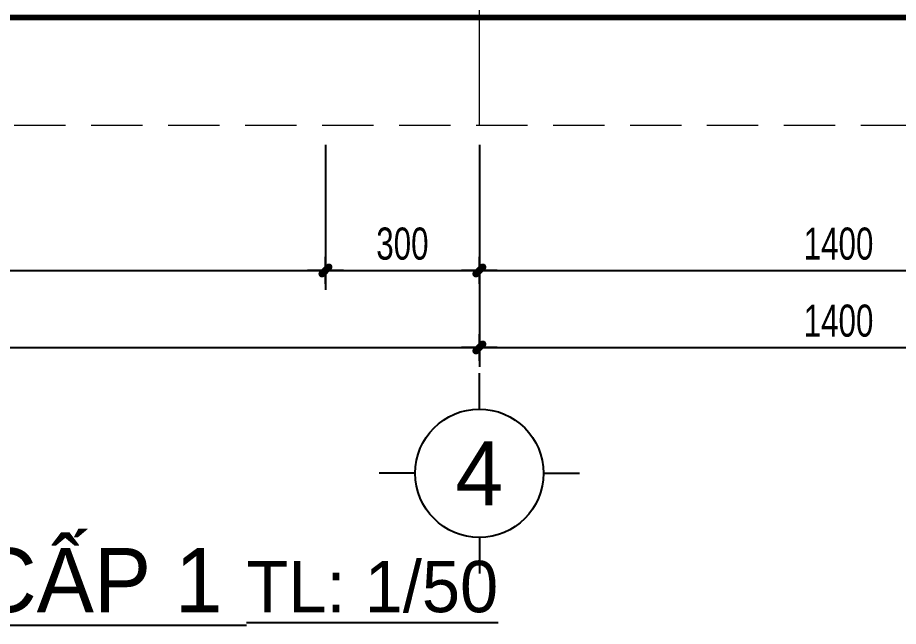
# Model space of a CAD drawing. Header units: inches. Extents: x 88947 to 296847, y 35049 to 161062.
# Drawn here: x 212886 to 214602, y 80339 to 81525 of the extents above; entities that cross this region are included whole.
import ezdxf
from ezdxf.enums import TextEntityAlignment as Align
from ezdxf.xclip import XClip

# ---------------------------------------------------------------- set-up
doc = ezdxf.new("R2010")
doc.units = ezdxf.units.IN
doc.header["$MEASUREMENT"] = 0
doc.header["$XCLIPFRAME"] = 0
doc.header["$PDMODE"] = 1
for name, pattern in [('ACAD_ISO03W100', [30, 12, -18]), ('CENTER', [50.800000000000004, 31.75, -6.35, 6.35, -6.35]), ('DASHED', [0.75, 0.5, -0.25])]:
    doc.linetypes.add(name, pattern=pattern)
for name, color, linetype, lineweight in [('A-Dims', 145, 'Continuous', 25), ('DIM', 7, 'Continuous', 25), ('GHICHU', 40, 'Continuous', 18), ('KHUNG 1', 6, 'Continuous', 70), ('KHUNG 2', 144, 'Continuous', 18), ('THAY', 3, 'Continuous', 18), ('TRUC', 252, 'ACAD_ISO03W100', 13)]:
    doc.layers.add(name, color=color, linetype=linetype, lineweight=lineweight)
doc.layers.add('text', color=2, linetype='Continuous')
doc.styles.add('FRANKO', font='VFRANKO.TTF')
doc.styles.add('VHELVEN', font='VHELVEN.TTF')
doc.styles.add('VNI-HELVE-CONDENSE', font='VNARIAL.TTF', dxfattribs={"width": 0.7})
doc.dimstyles.new('TAS-50', dxfattribs={"dimscale": 25, "dimtxt": 2.5, "dimasz": 0.7, "dimexe": 1.5, "dimexo": 1.5, "dimgap": 0.8, "dimtad": 1, "dimdec": 0, "dimzin": 3, "dimdsep": 46, "dimtxsty": 'VNI-HELVE-CONDENSE', "dimblk": 'TICK', "dimcen": 2.5, "dimclrt": 71, "dimazin": 2, "dimtfac": 0.75, "dimtdec": 0, "dimtix": 1, "dimtmove": 2, "dimatfit": 2, "dimldrblk": 'TICK123', "dimfxl": 1.5, "dimtolj": 1, "dimtzin": 0, "dimarcsym": 0})

# ---------------------------------------------------------------- blocks, each defined once
blk = doc.blocks.new('TICK')
at = {"layer": 'A-Dims', "color": 1}
for p, q in [((0, 1.5), (0, -1.5)), ((-1.999999999999943, 0), (2, 0))]:
    blk.add_line(p, q, dxfattribs=at)
at = {"layer": 'A-Dims', "color": 1, "const_width": 0.7878347494489719}
blk.add_lwpolyline([(-0.3342782012913972, -0.3486016811580157), (0.3833337504766519, 0.3780050543573452)], dxfattribs=at)
at = {"layer": 'A-Dims', "color": 1, "const_width": 0.393917374724486}
for points in [[(0.2443158685418894, 0.5170229362784085, -0.4142135623732853), (0.5228575154469581, 0.5170229362784085, -1)], [(0.5228575154469581, 0.5170229362784085, -0.4142135623732853), (0.5228575154469581, 0.2384812893835715, -1)], [(-0.4732960832188837, -0.209583799236043, 0.4142135623732853), (-0.4732960832188837, -0.4881254461220124, 1)], [(-0.4732960832188837, -0.4881254461220124, 0.4142135623732853), (-0.1947544363210909, -0.4881254461220124, 1)]]:
    blk.add_lwpolyline(points, format="xyb", dxfattribs=at)
blk = doc.blocks.new('*D1749')
at = {"layer": 'Defpoints', "color": 0}
for p in [(211485.8063221284, 81314.73117861597), (213485.8063221176, 81314.73117861597), (213485.8063221176, 81032.23118686237)]:
    blk.add_point(p, dxfattribs=at)
at = {"layer": 'DIM', "color": 0, "lineweight": -2}
for p, q in [((211485.8063221284, 81277.23117861597), (211485.8063221284, 80994.73118686237)), ((213485.8063221176, 81277.23117861597), (213485.8063221176, 80994.73118686237)), ((211503.3063221284, 81032.23118686237), (213468.3063221176, 81032.23118686237))]:
    blk.add_line(p, q, dxfattribs=at)
at = {"layer": 'DIM', "color": 0, "lineweight": -2, "xscale": 17.5, "yscale": 17.5, "zscale": 17.5, "rotation": 180}
blk.add_blockref('TICK', (211485.8063221284, 81032.23118686237), dxfattribs=at)
at = {"layer": 'DIM', "color": 0, "lineweight": -2, "xscale": 17.5, "yscale": 17.5, "zscale": 17.5}
blk.add_blockref('TICK', (213485.8063221176, 81032.23118686237), dxfattribs=at)
at = {"layer": 'DIM', "color": 71, "insert": (212485.806322123, 81084.12068208746), "char_height": 62.5, "attachment_point": 5, "style": 'VNI-HELVE-CONDENSE'}
blk.add_mtext('\\A1;2000', dxfattribs=at)
blk = doc.blocks.new('TICK123')
at = {"layer": 'A-Dims', "color": 1}
blk.add_lwpolyline([(0.04616600689769257, 7.275957614183426e-12, 0, 0.84, 0), (-2.110890249510703, 7.275957614183426e-12, 8.399999999999999, 8.399999999999999, 0)], format="xyseb", dxfattribs=at)
blk = doc.blocks.new('*D1750')
at = {"layer": 'Defpoints', "color": 0}
for p in [(213485.8063221176, 81314.73117861597), (213785.8063221392, 81314.73117861597), (213785.8063221392, 81032.23118686237)]:
    blk.add_point(p, dxfattribs=at)
at = {"layer": 'DIM', "color": 0, "lineweight": -2}
for p, q in [((213485.8063221176, 81277.23117861597), (213485.8063221176, 80994.73118686237)), ((213785.8063221392, 81277.23117861597), (213785.8063221392, 80994.73118686237)), ((213503.3063221176, 81032.23118686237), (213768.3063221392, 81032.23118686237))]:
    blk.add_line(p, q, dxfattribs=at)
at = {"layer": 'DIM', "color": 0, "lineweight": -2, "xscale": 17.5, "yscale": 17.5, "zscale": 17.5, "rotation": 180}
blk.add_blockref('TICK', (213485.8063221176, 81032.23118686237), dxfattribs=at)
at = {"layer": 'DIM', "color": 0, "lineweight": -2, "xscale": 17.5, "yscale": 17.5, "zscale": 17.5}
blk.add_blockref('TICK', (213785.8063221392, 81032.23118686237), dxfattribs=at)
at = {"layer": 'DIM', "color": 71, "insert": (213635.8063221284, 81084.16331510247), "char_height": 62.5, "attachment_point": 5, "style": 'VNI-HELVE-CONDENSE'}
blk.add_mtext('\\A1;300', dxfattribs=at)
blk = doc.blocks.new('*D1751')
at = {"layer": 'Defpoints', "color": 0}
for p in [(213785.8063221392, 81314.73117861597), (215185.8063221392, 81314.73117861597), (215185.8063221392, 81032.23118686237)]:
    blk.add_point(p, dxfattribs=at)
at = {"layer": 'DIM', "color": 0, "lineweight": -2}
for p, q in [((213785.8063221392, 81277.23117861597), (213785.8063221392, 80994.73118686237)), ((215185.8063221392, 81277.23117861597), (215185.8063221392, 80994.73118686237)), ((213803.3063221392, 81032.23118686237), (215168.3063221392, 81032.23118686237))]:
    blk.add_line(p, q, dxfattribs=at)
at = {"layer": 'DIM', "color": 0, "lineweight": -2, "xscale": 17.5, "yscale": 17.5, "zscale": 17.5, "rotation": 180}
blk.add_blockref('TICK', (213785.8063221392, 81032.23118686237), dxfattribs=at)
at = {"layer": 'DIM', "color": 0, "lineweight": -2, "xscale": 17.5, "yscale": 17.5, "zscale": 17.5}
blk.add_blockref('TICK', (215185.8063221392, 81032.23118686237), dxfattribs=at)
at = {"layer": 'DIM', "color": 71, "insert": (214485.8063221392, 81084.12068208746), "char_height": 62.5, "attachment_point": 5, "style": 'VNI-HELVE-CONDENSE'}
blk.add_mtext('\\A1;1400', dxfattribs=at)
blk = doc.blocks.new('*D1756')
at = {"layer": 'Defpoints', "color": 0}
for p in [(211185.8063221392, 81314.73117861597), (213785.8063221392, 81314.73117861597), (213785.8063221392, 80882.23118686237)]:
    blk.add_point(p, dxfattribs=at)
at = {"layer": 'DIM', "color": 0, "lineweight": -2}
for p, q in [((211185.8063221392, 81277.23117861597), (211185.8063221392, 80844.73118686237)), ((213785.8063221392, 81277.23117861597), (213785.8063221392, 80844.73118686237)), ((211203.3063221392, 80882.23118686237), (213768.3063221392, 80882.23118686237))]:
    blk.add_line(p, q, dxfattribs=at)
at = {"layer": 'DIM', "color": 0, "lineweight": -2, "xscale": 17.5, "yscale": 17.5, "zscale": 17.5, "rotation": 180}
blk.add_blockref('TICK', (211185.8063221392, 80882.23118686237), dxfattribs=at)
at = {"layer": 'DIM', "color": 0, "lineweight": -2, "xscale": 17.5, "yscale": 17.5, "zscale": 17.5}
blk.add_blockref('TICK', (213785.8063221392, 80882.23118686237), dxfattribs=at)
at = {"layer": 'DIM', "color": 71, "insert": (212485.8063221392, 80934.12068208746), "char_height": 62.5, "attachment_point": 5, "style": 'VNI-HELVE-CONDENSE'}
blk.add_mtext('\\A1;2600', dxfattribs=at)
blk = doc.blocks.new('*D1757')
at = {"layer": 'Defpoints', "color": 0}
for p in [(213785.8063221392, 81314.73117861597), (215185.8063221392, 81314.73117861597), (215185.8063221392, 80882.23118686237)]:
    blk.add_point(p, dxfattribs=at)
at = {"layer": 'DIM', "color": 0, "lineweight": -2}
for p, q in [((213785.8063221392, 81277.23117861597), (213785.8063221392, 80844.73118686237)), ((215185.8063221392, 81277.23117861597), (215185.8063221392, 80844.73118686237)), ((213803.3063221392, 80882.23118686237), (215168.3063221392, 80882.23118686237))]:
    blk.add_line(p, q, dxfattribs=at)
at = {"layer": 'DIM', "color": 0, "lineweight": -2, "xscale": 17.5, "yscale": 17.5, "zscale": 17.5, "rotation": 180}
blk.add_blockref('TICK', (213785.8063221392, 80882.23118686237), dxfattribs=at)
at = {"layer": 'DIM', "color": 0, "lineweight": -2, "xscale": 17.5, "yscale": 17.5, "zscale": 17.5}
blk.add_blockref('TICK', (215185.8063221392, 80882.23118686237), dxfattribs=at)
at = {"layer": 'DIM', "color": 71, "insert": (214485.8063221392, 80934.12068208746), "char_height": 62.5, "attachment_point": 5, "style": 'VNI-HELVE-CONDENSE'}
blk.add_mtext('\\A1;1400', dxfattribs=at)
blk = doc.blocks.new('TRUCCOT')
for p, q in [((0, -140.0000000023283), (0, 0)), ((-250, -390.0000000023283), (-390.0000000023283, -390.0000000023283)), ((250, -390.0000000023283), (390.0000000023283, -390.0000000023283)), ((0, -640.0000000023283), (0, -780.0000000046566))]:
    blk.add_line(p, q)
blk.add_circle((0, -390.0000000023283), 250)
at = {"layer": 'GHICHU', "style": 'VHELVEN'}
blk.add_attdef('TRUC', text='', height=280.0000000046566, dxfattribs=at).set_placement((0, -390.0000000023283), align=Align.MIDDLE_CENTER)
blk = doc.blocks.new('A$C10592CCD')
at = {"layer": 'KHUNG 1'}
blk.add_lwpolyline([(-4900.000000000029, 0), (7500, 1.455191522836685e-11)], dxfattribs=at)
at = {"layer": 'TRUC', "linetype": 'CENTER', "ltscale": 20}
for points in [[(2600, -551.3992746657459), (2600, 11428.51279631298)], [(-7704.552997554943, 0), (10769.52795121301, 0)]]:
    blk.add_lwpolyline(points, dxfattribs=at)

msp = doc.modelspace()

# ---------------------------------------------------------------- linework, layer by layer
at = {"layer": 'KHUNG 1'}
msp.add_lwpolyline([(215829.4360526893, 81524.73376357603), (209075.9360527319, 81524.73376357603)], dxfattribs=at)
at = {"layer": 'KHUNG 2', "linetype": 'DASHED', "ltscale": 200}
msp.add_lwpolyline([(209075.9360527319, 82461.73117861598), (215829.4360526893, 82461.73117861598), (215829.4360526893, 81314.73117861597), (209075.9360527319, 81314.73117861597)], close=True, dxfattribs=at)

# ---------------------------------------------------------------- block references
at = {"layer": 'DIM'}
ref = msp.add_blockref('TRUCCOT', (213785.8063221284, 80832.23118686237), dxfattribs=dict(at, xscale=0.5, yscale=0.5, zscale=0.5))
ref.add_attrib('TRUC', '4', dxfattribs={"layer": 'GHICHU', "height": 125, "style": 'FRANKO'}).set_placement((213785.8063221284, 80637.2311868612), align=Align.MIDDLE_CENTER)
at = {"layer": 'THAY'}
ref = msp.add_blockref('A$C10592CCD', (211185.8063221392, 81524.73376357603), dxfattribs=at)
XClip(ref).set_block_clipping_path([(-2109.870269407198, -210.00258496006427), (4643.629730550194, 936.9974150399503)])

# ---------------------------------------------------------------- texts
at = {"layer": 'text', "insert": (211443.1621074821, 80491.58148512288), "char_height": 125, "width": 5864.248991950764, "attachment_point": 1, "style": 'FRANKO'}
msp.add_mtext('{\\LMAËT ÑÖÙNG TAM CAÁP 1 \\H0.8x;TL: 1/50}', dxfattribs=at)

# ---------------------------------------------------------------- dimensions: what is measured, and where the dimension line sits
at = {"layer": 'DIM'}
for base, p1, p2, picture, middle in [((213785.8063221392, 80882.23118686237), (211185.8063221392, 81314.73117861597), (213785.8063221392, 81314.73117861597), '*D1756', (212485.8063221392, 80934.12068208746)), ((213485.8063221176, 81032.23118686237), (211485.8063221284, 81314.73117861597), (213485.8063221176, 81314.73117861597), '*D1749', (212485.806322123, 81084.12068208746)), ((213785.8063221392, 81032.23118686237), (213485.8063221176, 81314.73117861597), (213785.8063221392, 81314.73117861597), '*D1750', (213635.8063221284, 81084.16331510247)), ((215185.8063221392, 81032.23118686237), (213785.8063221392, 81314.73117861597), (215185.8063221392, 81314.73117861597), '*D1751', (214485.8063221392, 81084.12068208746)), ((215185.8063221392, 80882.23118686237), (213785.8063221392, 81314.73117861597), (215185.8063221392, 81314.73117861597), '*D1757', (214485.8063221392, 80934.12068208746))]:
    dim = msp.add_linear_dim(base=base, p1=p1, p2=p2, dimstyle='TAS-50', dxfattribs=at)
    dim.commit()
    dim.dimension.update_dxf_attribs({"geometry": picture, "text_midpoint": middle})

doc.saveas('drawing.dxf')
